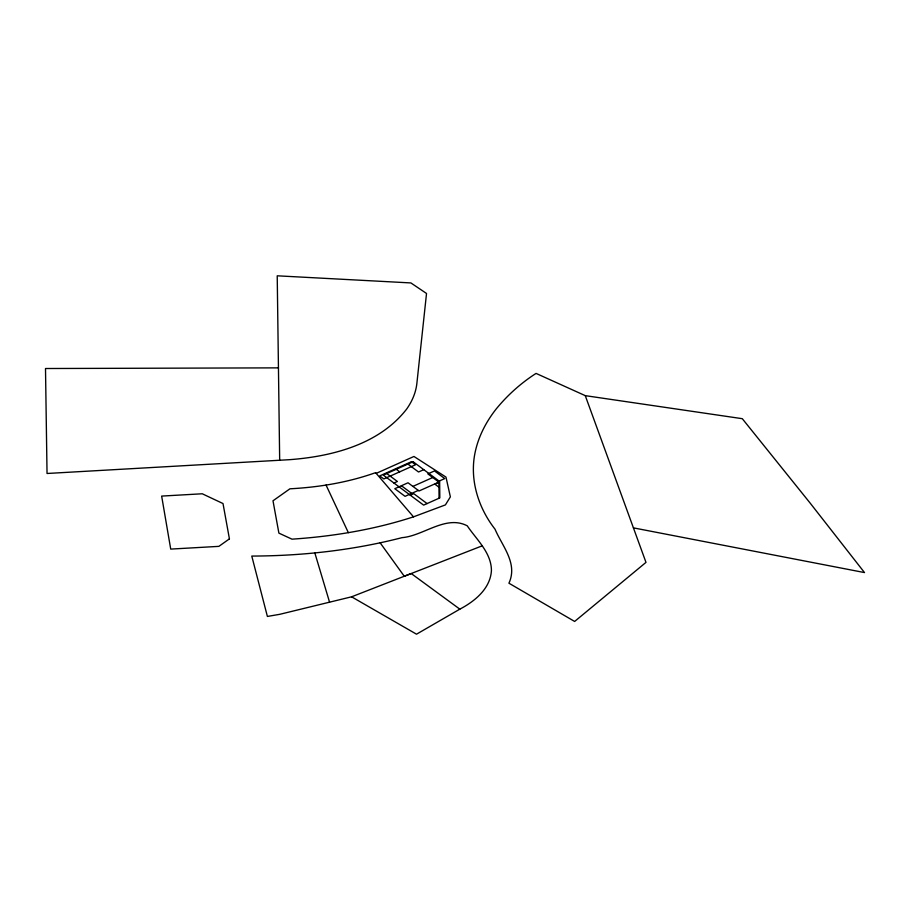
<?xml version="1.0" encoding="UTF-8"?>
<svg xmlns="http://www.w3.org/2000/svg" width="910" height="910" viewBox="0 0 910 910"><rect width="100%" height="100%" fill="white"/><g stroke="black" fill="none" stroke-linecap="round" stroke-linejoin="round"><path stroke-width="1.36" d="M459.834 609.154L416.518 634.19L351.59 596.812L279.745 614.318L267.392 616.445L251.774 556.067C302.325 555.93 353.012 550.266 402.038 537.651C423.423 535.945 445.934 514.594 467.274 525.843C476.487 539.573 491.354 552.597 491.434 570.513C490.365 588.69 474.792 601.294 459.834 609.154L411.218 573.539L404.279 576.258L380.187 542.883M376.194 473.371L413.948 456.467L445.98 477.09L450.37 496.871L445.422 504.891L413.493 516.846C374.215 529.62 333.14 536.434 291.985 539.164L278.892 533.135L273 500.784L289.926 488.807C319.023 487.26 348.086 482.459 375.591 472.665L413.493 516.846M393.928 483.017L397.386 481.47L386.739 473.541M423.764 469.662L418.543 471.994L407.896 464.066M412.89 486.395L432.739 477.511M418.293 490.422L405.064 496.337L394.803 488.704L408.033 482.778L419.044 490.979L438.893 482.095L427.871 473.894L434.491 470.936L444.74 478.569L438.131 481.538M410.33 495.233L413.788 493.686L427.086 503.583M438.893 482.448L434.957 484.211L438.95 487.18M351.59 596.812L481.947 545.932M278.449 367.867L45.5 368.516L47.036 473.484L289.141 459.709C331.923 456.558 379.14 444.535 406.645 409.09A141.607 81.752 0 0 0 416.894 383.19L426.528 293.475L410.888 282.93L277.22 275.81L279.677 460.255M585.266 395.645L645.986 562.38L574.642 621.45L508.929 583.208C518.063 563.313 502.24 546.227 495.017 529.176C479.161 508.917 470.379 482.607 474.303 456.865A256.836 148.285 0 0 1 495.961 409.261C507.336 395.304 520.884 383.121 536.058 373.407L585.266 395.645L742.298 418.691L810.184 503.139L864.5 572.572L633.417 527.868M395.588 468.786L399.695 471.835M401.424 485.735L411.673 493.379M326.053 485.064L348.348 532.646M314.826 552.893L329.557 602.181M438.87 480.901L439.075 498.225M229.422 538.879L218.866 546.364L170.716 549.094L161.65 496.087L202.248 493.777L223.007 503.548L229.422 538.879M411.468 461.677L379.72 475.896L383.815 478.944L415.563 464.737L411.468 461.677M413.117 461.734L383.281 475.088L423.628 505.13L439.826 497.884L439.632 481.47L413.117 461.734"/></g></svg>
